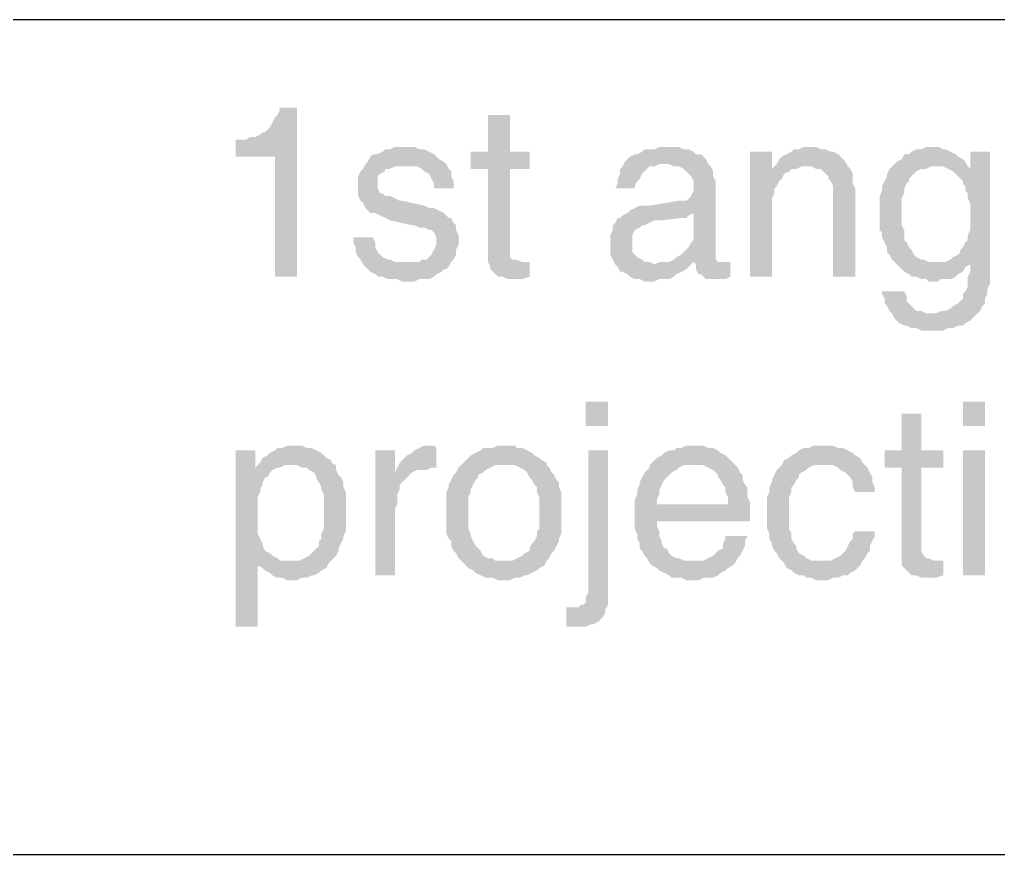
# Model space of a CAD drawing. Header units: millimetres. Extents: x 7018 to 13530, y 4187 to 5692.
# Drawn here: x 9198.11 to 9216.15, y 4971.52 to 4986.91 of the extents above; entities that cross this region are included whole.
import ezdxf

# ---------------------------------------------------------------- set-up
doc = ezdxf.new("R2010")
doc.units = ezdxf.units.MM

msp = doc.modelspace()

# ---------------------------------------------------------------- hatches: boundary and pattern name
at = {"transparency": 33554559}
for points in [[(9203.22, 4985.287), (9202.904, 4985.287), (9202.904, 4985.242), (9202.859, 4985.152), (9202.814, 4985.107), (9202.768, 4985.016), (9202.723, 4984.926), (9202.678, 4984.881), (9202.633, 4984.836), (9202.588, 4984.836), (9202.543, 4984.791), (9202.453, 4984.746), (9202.362, 4984.746), (9202.272, 4984.701), (9202.091, 4984.701), (9202.091, 4984.385), (9202.814, 4984.385), (9202.814, 4982.173), (9203.22, 4982.173)], [(9207.146, 4985.152), (9206.74, 4985.152), (9206.74, 4984.475), (9206.424, 4984.475), (9206.424, 4984.159), (9206.74, 4984.159), (9206.74, 4982.444), (9206.785, 4982.354), (9206.785, 4982.309), (9206.83, 4982.263), (9206.875, 4982.218), (9206.921, 4982.173), (9207.011, 4982.173), (9207.101, 4982.128), (9207.372, 4982.128), (9207.507, 4982.173), (9207.507, 4982.444), (9207.372, 4982.444), (9207.237, 4982.489), (9207.191, 4982.489), (9207.146, 4982.534), (9207.146, 4984.159), (9207.507, 4984.159), (9207.507, 4984.475), (9207.146, 4984.475)], [(9205.206, 4984.565), (9205.025, 4984.565), (9204.935, 4984.52), (9204.845, 4984.52), (9204.799, 4984.475), (9204.709, 4984.43), (9204.619, 4984.43), (9204.574, 4984.385), (9204.529, 4984.294), (9204.483, 4984.249), (9204.438, 4984.159), (9204.393, 4984.114), (9204.348, 4984.024), (9204.348, 4983.662), (9204.393, 4983.572), (9204.438, 4983.527), (9204.483, 4983.437), (9204.529, 4983.392), (9204.574, 4983.347), (9204.664, 4983.347), (9204.754, 4983.301), (9204.845, 4983.256), (9204.935, 4983.211), (9205.341, 4983.121), (9205.386, 4983.121), (9205.476, 4983.076), (9205.567, 4983.076), (9205.657, 4983.031), (9205.702, 4983.031), (9205.747, 4982.986), (9205.792, 4982.895), (9205.792, 4982.76), (9205.747, 4982.67), (9205.702, 4982.579), (9205.657, 4982.534), (9205.612, 4982.489), (9205.522, 4982.489), (9205.476, 4982.444), (9205.251, 4982.444), (9204.438, 4982.399), (9204.483, 4982.354), (9204.529, 4982.309), (9204.574, 4982.263), (9204.664, 4982.218), (9204.709, 4982.173), (9204.799, 4982.173), (9204.89, 4982.128), (9205.07, 4982.128), (9205.16, 4982.083), (9205.386, 4982.083), (9205.476, 4982.128), (9205.657, 4982.128), (9205.747, 4982.173), (9205.792, 4982.218), (9205.883, 4982.263), (9205.928, 4982.309), (9205.973, 4982.309), (9206.018, 4982.354), (9206.063, 4982.444), (9206.108, 4982.489), (9206.153, 4982.579), (9206.153, 4982.67), (9206.199, 4982.76), (9206.199, 4982.85), (9206.199, 4982.94), (9206.153, 4983.031), (9206.153, 4983.121), (9206.108, 4983.166), (9206.063, 4983.256), (9206.018, 4983.256), (9205.973, 4983.301), (9205.928, 4983.347), (9205.837, 4983.392), (9205.747, 4983.437), (9205.657, 4983.437), (9205.567, 4983.482), (9205.16, 4983.572), (9205.115, 4983.572), (9205.025, 4983.617), (9204.935, 4983.662), (9204.845, 4983.662), (9204.799, 4983.708), (9204.754, 4983.708), (9204.709, 4983.798), (9204.709, 4984.024), (9204.754, 4984.069), (9204.845, 4984.114), (9204.845, 4984.159), (9204.935, 4984.159), (9205.025, 4984.204), (9205.206, 4984.204), (9205.973, 4984.249), (9205.928, 4984.294), (9205.837, 4984.339), (9205.792, 4984.385), (9205.747, 4984.43), (9205.657, 4984.475), (9205.567, 4984.52), (9205.476, 4984.52), (9205.386, 4984.565), (9205.296, 4984.565)], [(9210.08, 4984.565), (9209.899, 4984.565), (9209.809, 4984.52), (9209.629, 4984.52), (9209.583, 4984.475), (9209.493, 4984.43), (9209.448, 4984.43), (9209.358, 4984.385), (9209.313, 4984.339), (9209.267, 4984.294), (9209.222, 4984.204), (9209.177, 4984.159), (9209.177, 4984.069), (9209.132, 4983.978), (9209.132, 4983.888), (9209.087, 4983.798), (9209.448, 4983.798), (9209.448, 4983.843), (9209.493, 4983.933), (9209.538, 4983.978), (9209.583, 4984.069), (9209.629, 4984.114), (9209.674, 4984.159), (9209.719, 4984.204), (9209.809, 4984.204), (9209.899, 4984.249), (9210.802, 4984.249), (9210.757, 4984.339), (9210.712, 4984.385), (9210.667, 4984.43), (9210.576, 4984.43), (9210.531, 4984.475), (9210.441, 4984.52), (9210.351, 4984.52), (9210.26, 4984.565), (9210.17, 4984.565)], [(9211.975, 4984.475), (9211.569, 4984.475), (9211.569, 4982.173), (9211.975, 4982.173), (9211.975, 4983.392), (9211.975, 4983.617), (9212.021, 4983.708), (9212.021, 4983.798), (9212.066, 4983.843), (9212.111, 4983.933), (9212.156, 4983.978), (9212.156, 4983.978), (9212.201, 4984.069), (9212.291, 4984.114), (9211.975, 4984.159)], [(9212.698, 4984.565), (9212.562, 4984.565), (9212.472, 4984.52), (9212.382, 4984.52), (9212.336, 4984.475), (9212.246, 4984.43), (9212.156, 4984.385), (9212.111, 4984.339), (9212.066, 4984.249), (9211.975, 4984.159), (9212.291, 4984.114), (9212.336, 4984.159), (9212.427, 4984.159), (9212.517, 4984.204), (9213.375, 4984.204), (9213.329, 4984.294), (9213.284, 4984.339), (9213.239, 4984.385), (9213.194, 4984.43), (9213.104, 4984.475), (9213.059, 4984.475), (9212.968, 4984.52), (9212.878, 4984.52), (9212.788, 4984.565)], [(9214.954, 4984.565), (9214.819, 4984.565), (9214.728, 4984.52), (9214.638, 4984.52), (9214.548, 4984.475), (9214.503, 4984.43), (9214.413, 4984.43), (9214.367, 4984.339), (9214.277, 4984.294), (9214.232, 4984.249), (9214.187, 4984.204), (9215.135, 4984.204), (9215.225, 4984.159), (9215.315, 4984.114), (9215.631, 4984.159), (9215.586, 4984.204), (9215.586, 4984.204), (9215.541, 4984.294), (9215.496, 4984.339), (9215.405, 4984.385), (9215.36, 4984.43), (9215.27, 4984.475), (9215.18, 4984.52), (9215.135, 4984.52), (9215.044, 4984.565)], [(9215.992, 4984.475), (9215.631, 4984.475), (9215.631, 4984.159), (9215.315, 4984.114), (9215.36, 4984.069), (9215.405, 4984.024), (9215.496, 4983.933), (9215.496, 4983.888), (9215.541, 4983.843), (9215.541, 4983.753), (9215.586, 4983.708), (9215.586, 4983.617), (9215.631, 4983.527), (9215.631, 4983.031), (9215.586, 4982.94), (9215.586, 4982.85), (9215.541, 4982.805), (9215.496, 4982.715), (9215.451, 4982.67), (9215.451, 4982.624), (9215.405, 4982.579), (9215.315, 4982.534), (9215.27, 4982.489), (9215.18, 4982.444), (9214.999, 4982.444), (9215.631, 4982.399), (9215.631, 4982.263), (9215.586, 4982.173), (9215.586, 4981.993), (9215.541, 4981.902), (9215.496, 4981.857), (9215.496, 4981.767), (9215.451, 4981.722), (9215.405, 4981.677), (9215.315, 4981.632), (9215.27, 4981.586), (9215.18, 4981.541), (9215.09, 4981.541), (9214.999, 4981.496), (9214.909, 4981.496), (9215.767, 4981.496), (9215.812, 4981.541), (9215.857, 4981.632), (9215.902, 4981.677), (9215.902, 4981.767), (9215.947, 4981.857), (9215.947, 4981.947), (9215.992, 4982.038), (9215.992, 4982.309)], [(9205.973, 4984.249), (9205.206, 4984.204), (9205.431, 4984.204), (9205.522, 4984.159), (9205.567, 4984.114), (9205.567, 4984.114), (9205.657, 4984.069), (9205.702, 4983.978), (9205.747, 4983.888), (9205.747, 4983.798), (9206.108, 4983.798), (9206.108, 4983.933), (9206.063, 4984.024), (9206.063, 4984.114), (9206.018, 4984.159)], [(9210.802, 4984.249), (9209.99, 4984.249), (9210.08, 4984.249), (9210.17, 4984.204), (9210.26, 4984.204), (9210.351, 4984.159), (9210.396, 4984.114), (9210.441, 4984.069), (9210.486, 4984.024), (9210.531, 4983.933), (9210.531, 4983.753), (9210.486, 4983.662), (9210.441, 4983.617), (9210.396, 4983.572), (9210.26, 4983.572), (9209.719, 4983.482), (9209.538, 4983.482), (9209.448, 4983.437), (9209.358, 4983.392), (9209.313, 4983.347), (9210.531, 4983.347), (9210.531, 4982.94), (9210.531, 4982.85), (9210.486, 4982.805), (9210.441, 4982.715), (9210.396, 4982.67), (9210.306, 4982.579), (9210.306, 4982.579), (9210.215, 4982.534), (9210.17, 4982.489), (9210.08, 4982.444), (9209.899, 4982.444), (9209.809, 4982.399), (9209.087, 4982.399), (9209.132, 4982.354), (9209.177, 4982.263), (9209.222, 4982.263), (9209.313, 4982.218), (9209.358, 4982.173), (9209.448, 4982.128), (9209.538, 4982.128), (9209.629, 4982.083), (9209.809, 4982.083), (9209.899, 4982.128), (9210.08, 4982.128), (9210.17, 4982.173), (9210.215, 4982.218), (9210.306, 4982.263), (9210.396, 4982.309), (9210.441, 4982.354), (9210.486, 4982.399), (9210.531, 4982.444), (9210.983, 4982.444), (9210.937, 4982.489), (9210.937, 4983.933), (9210.892, 4984.024), (9210.892, 4984.114), (9210.847, 4984.204)], [(9213.375, 4984.204), (9212.607, 4984.204), (9212.698, 4984.204), (9212.788, 4984.159), (9212.878, 4984.159), (9212.923, 4984.114), (9212.968, 4984.069), (9213.013, 4984.024), (9213.013, 4983.978), (9213.059, 4983.933), (9213.104, 4983.843), (9213.104, 4982.173), (9213.51, 4982.173), (9213.51, 4983.798), (9213.465, 4983.888), (9213.465, 4984.069), (9213.42, 4984.159)], [(9214.187, 4984.204), (9214.142, 4984.159), (9214.097, 4984.069), (9214.097, 4984.024), (9214.052, 4983.933), (9214.006, 4983.843), (9214.006, 4983.753), (9213.961, 4983.662), (9213.961, 4983.031), (9214.006, 4982.986), (9214.006, 4982.895), (9214.052, 4982.805), (9214.097, 4982.715), (9214.097, 4982.624), (9214.142, 4982.579), (9214.187, 4982.489), (9214.232, 4982.444), (9214.277, 4982.399), (9214.367, 4982.309), (9214.413, 4982.263), (9214.503, 4982.218), (9214.548, 4982.173), (9214.638, 4982.173), (9214.728, 4982.128), (9214.819, 4982.128), (9214.864, 4982.083), (9215.044, 4982.083), (9215.09, 4982.128), (9215.27, 4982.128), (9215.36, 4982.173), (9215.405, 4982.218), (9215.496, 4982.263), (9215.541, 4982.354), (9215.631, 4982.399), (9215.631, 4982.399), (9214.999, 4982.444), (9214.864, 4982.444), (9214.774, 4982.489), (9214.728, 4982.489), (9214.638, 4982.534), (9214.593, 4982.579), (9214.548, 4982.67), (9214.503, 4982.715), (9214.458, 4982.805), (9214.413, 4982.85), (9214.413, 4983.031), (9214.367, 4983.121), (9214.367, 4983.617), (9214.413, 4983.708), (9214.413, 4983.798), (9214.458, 4983.888), (9214.503, 4983.933), (9214.503, 4983.978), (9214.548, 4984.024), (9214.593, 4984.069), (9214.638, 4984.114), (9214.728, 4984.159), (9214.819, 4984.159), (9214.909, 4984.204), (9214.999, 4984.204)], [(9209.313, 4983.347), (9209.222, 4983.301), (9209.177, 4983.256), (9209.132, 4983.256), (9209.087, 4983.166), (9209.042, 4983.121), (9209.042, 4983.031), (9208.997, 4982.94), (9208.997, 4982.76), (9208.997, 4982.579), (9209.042, 4982.489), (9209.087, 4982.399), (9209.809, 4982.399), (9209.719, 4982.444), (9209.629, 4982.444), (9209.583, 4982.489), (9209.493, 4982.534), (9209.448, 4982.579), (9209.403, 4982.624), (9209.403, 4982.94), (9209.448, 4983.031), (9209.538, 4983.076), (9209.583, 4983.121), (9209.629, 4983.121), (9209.719, 4983.166), (9209.809, 4983.211), (9209.944, 4983.211), (9210.306, 4983.256), (9210.396, 4983.256), (9210.441, 4983.301), (9210.531, 4983.347)], [(9204.619, 4982.895), (9204.258, 4982.895), (9204.258, 4982.805), (9204.303, 4982.715), (9204.303, 4982.624), (9204.348, 4982.534), (9204.393, 4982.489), (9204.438, 4982.399), (9205.251, 4982.444), (9205.025, 4982.444), (9204.935, 4982.489), (9204.89, 4982.489), (9204.799, 4982.534), (9204.754, 4982.579), (9204.709, 4982.624), (9204.664, 4982.715), (9204.664, 4982.805)], [(9210.983, 4982.444), (9210.531, 4982.444), (9210.576, 4982.399), (9211.073, 4982.444), (9211.028, 4982.444)], [(9211.208, 4982.444), (9211.073, 4982.444), (9210.576, 4982.399), (9210.576, 4982.309), (9210.621, 4982.218), (9210.667, 4982.218), (9210.712, 4982.173), (9210.757, 4982.128), (9211.118, 4982.128), (9211.208, 4982.173)], [(9214.413, 4981.902), (9214.006, 4981.902), (9214.006, 4981.857), (9214.052, 4981.767), (9214.052, 4981.677), (9214.097, 4981.632), (9214.142, 4981.541), (9214.187, 4981.496), (9214.232, 4981.406), (9214.277, 4981.361), (9214.322, 4981.316), (9214.413, 4981.27), (9214.458, 4981.27), (9214.548, 4981.225), (9214.638, 4981.225), (9214.728, 4981.18), (9215.135, 4981.18), (9215.225, 4981.225), (9215.315, 4981.225), (9215.405, 4981.27), (9215.496, 4981.27), (9215.541, 4981.316), (9215.631, 4981.361), (9215.676, 4981.406), (9215.721, 4981.451), (9215.767, 4981.496), (9214.819, 4981.496), (9214.728, 4981.541), (9214.638, 4981.541), (9214.593, 4981.586), (9214.548, 4981.632), (9214.458, 4981.722), (9214.458, 4981.812)], [(9208.952, 4979.42), (9208.952, 4979.871), (9208.545, 4979.871), (9208.545, 4979.42)], [(9215.902, 4979.42), (9215.902, 4979.871), (9215.496, 4979.871), (9215.496, 4979.42)], [(9214.728, 4979.646), (9214.367, 4979.646), (9214.367, 4978.969), (9214.052, 4978.969), (9214.052, 4978.653), (9214.367, 4978.653), (9214.367, 4976.848), (9214.413, 4976.802), (9214.458, 4976.757), (9214.503, 4976.712), (9214.548, 4976.667), (9214.638, 4976.667), (9214.728, 4976.622), (9214.999, 4976.622), (9215.135, 4976.667), (9215.135, 4976.938), (9214.954, 4976.938), (9214.864, 4976.983), (9214.819, 4976.983), (9214.774, 4977.028), (9214.728, 4977.118), (9214.728, 4978.653), (9215.135, 4978.653), (9215.135, 4978.969), (9214.728, 4978.969)], [(9203.13, 4979.059), (9203.039, 4979.059), (9202.949, 4979.014), (9202.859, 4979.014), (9202.814, 4978.969), (9202.723, 4978.924), (9202.678, 4978.878), (9202.588, 4978.833), (9202.543, 4978.743), (9202.498, 4978.698), (9202.453, 4978.653), (9202.904, 4978.653), (9202.994, 4978.698), (9203.084, 4978.698), (9203.852, 4978.743), (9203.852, 4978.788), (9203.761, 4978.833), (9203.716, 4978.878), (9203.671, 4978.924), (9203.581, 4978.969), (9203.491, 4979.014), (9203.4, 4979.014), (9203.31, 4979.059), (9203.22, 4979.059)], [(9205.657, 4979.059), (9205.567, 4979.059), (9205.476, 4979.014), (9205.386, 4978.969), (9205.341, 4978.924), (9205.251, 4978.878), (9205.206, 4978.833), (9205.115, 4978.743), (9205.115, 4978.743), (9205.07, 4978.653), (9205.792, 4978.653), (9205.792, 4979.014), (9205.747, 4979.059)], [(9207.011, 4979.059), (9206.921, 4979.059), (9206.83, 4979.014), (9206.65, 4979.014), (9206.605, 4978.969), (9206.514, 4978.924), (9206.424, 4978.878), (9206.379, 4978.833), (9206.334, 4978.788), (9206.244, 4978.698), (9206.244, 4978.698), (9206.199, 4978.653), (9206.153, 4978.563), (9206.108, 4978.517), (9206.063, 4978.427), (9206.018, 4978.337), (9206.018, 4978.292), (9205.973, 4978.201), (9205.973, 4977.434), (9206.018, 4977.344), (9206.063, 4977.299), (9206.063, 4977.209), (9206.108, 4977.118), (9206.153, 4977.073), (9206.199, 4976.983), (9206.244, 4976.938), (9207.011, 4976.938), (9206.875, 4976.938), (9206.83, 4976.983), (9206.74, 4976.983), (9206.65, 4977.028), (9206.605, 4977.118), (9206.56, 4977.163), (9206.514, 4977.209), (9206.469, 4977.299), (9206.424, 4977.389), (9206.424, 4977.434), (9206.379, 4977.525), (9206.379, 4978.111), (9206.424, 4978.201), (9206.424, 4978.247), (9206.469, 4978.337), (9206.514, 4978.427), (9206.56, 4978.472), (9206.56, 4978.517), (9206.65, 4978.563), (9206.695, 4978.608), (9206.785, 4978.653), (9206.875, 4978.698), (9207.011, 4978.698), (9207.823, 4978.743), (9207.733, 4978.788), (9207.688, 4978.833), (9207.598, 4978.878), (9207.552, 4978.924), (9207.462, 4978.969), (9207.372, 4979.014), (9207.282, 4979.014), (9207.237, 4979.059), (9207.146, 4979.059)], [(9210.531, 4979.059), (9210.396, 4979.059), (9210.306, 4979.014), (9210.215, 4979.014), (9210.17, 4978.969), (9210.08, 4978.969), (9209.99, 4978.924), (9209.944, 4978.878), (9209.854, 4978.833), (9209.809, 4978.788), (9209.719, 4978.698), (9210.712, 4978.698), (9210.802, 4978.653), (9210.892, 4978.608), (9210.937, 4978.563), (9210.983, 4978.517), (9210.983, 4978.472), (9211.028, 4978.427), (9211.073, 4978.337), (9211.118, 4978.292), (9211.118, 4978.201), (9211.163, 4978.111), (9211.163, 4977.976), (9209.448, 4977.976), (9209.448, 4977.525), (9209.493, 4977.434), (9209.493, 4977.344), (9209.538, 4977.254), (9209.538, 4977.163), (9209.583, 4977.118), (9209.629, 4977.028), (9209.674, 4976.983), (9209.719, 4976.893), (9210.531, 4976.938), (9210.351, 4976.938), (9210.26, 4976.983), (9210.215, 4976.983), (9210.125, 4977.028), (9210.08, 4977.073), (9210.035, 4977.163), (9209.99, 4977.163), (9209.944, 4977.254), (9209.944, 4977.299), (9209.899, 4977.389), (9209.899, 4977.479), (9209.854, 4977.57), (9209.854, 4977.66), (9211.569, 4977.66), (9211.569, 4978.021), (9211.524, 4978.111), (9211.524, 4978.292), (9211.479, 4978.337), (9211.434, 4978.427), (9211.434, 4978.517), (9211.389, 4978.563), (9211.344, 4978.653), (9211.298, 4978.698), (9211.253, 4978.743), (9211.163, 4978.833), (9211.118, 4978.878), (9211.028, 4978.924), (9210.983, 4978.969), (9210.892, 4979.014), (9210.802, 4979.014), (9210.712, 4979.059), (9210.621, 4979.059)], [(9212.923, 4979.059), (9212.743, 4979.059), (9212.652, 4979.014), (9212.562, 4979.014), (9212.472, 4978.969), (9212.427, 4978.924), (9212.336, 4978.878), (9212.291, 4978.833), (9212.201, 4978.788), (9212.156, 4978.698), (9213.104, 4978.698), (9213.194, 4978.653), (9213.239, 4978.608), (9213.329, 4978.563), (9213.375, 4978.517), (9213.42, 4978.472), (9213.465, 4978.382), (9213.465, 4978.292), (9213.51, 4978.201), (9213.871, 4978.201), (9213.871, 4978.292), (9213.826, 4978.382), (9213.826, 4978.472), (9213.781, 4978.563), (9213.736, 4978.653), (9213.69, 4978.698), (9213.645, 4978.743), (9213.6, 4978.833), (9213.6, 4978.833), (9213.51, 4978.878), (9213.465, 4978.924), (9213.375, 4978.969), (9213.284, 4979.014), (9213.194, 4979.014), (9213.104, 4979.059), (9213.013, 4979.059)], [(9202.453, 4978.969), (9202.091, 4978.969), (9202.091, 4975.719), (9202.498, 4975.719), (9202.498, 4976.893), (9203.084, 4976.938), (9202.904, 4976.938), (9202.859, 4976.983), (9202.768, 4977.028), (9202.723, 4977.073), (9202.633, 4977.118), (9202.588, 4977.209), (9202.588, 4977.254), (9202.543, 4977.344), (9202.498, 4977.434), (9202.498, 4978.111), (9202.543, 4978.201), (9202.543, 4978.247), (9202.588, 4978.337), (9202.588, 4978.382), (9202.633, 4978.472), (9202.678, 4978.472), (9202.723, 4978.563), (9202.768, 4978.608), (9202.859, 4978.653), (9202.453, 4978.653)], [(9205.025, 4978.969), (9204.664, 4978.969), (9204.664, 4976.667), (9205.025, 4976.667), (9205.025, 4977.886), (9205.07, 4977.976), (9205.07, 4978.156), (9205.115, 4978.247), (9205.115, 4978.337), (9205.16, 4978.382), (9205.206, 4978.427), (9205.251, 4978.472), (9205.296, 4978.517), (9205.341, 4978.563), (9205.025, 4978.563)], [(9208.952, 4978.969), (9208.591, 4978.969), (9208.591, 4976.351), (9208.545, 4976.261), (9208.545, 4976.171), (9208.5, 4976.125), (9208.455, 4976.125), (9208.41, 4976.08), (9208.184, 4976.08), (9208.184, 4975.719), (9208.545, 4975.719), (9208.636, 4975.764), (9208.681, 4975.764), (9208.771, 4975.809), (9208.816, 4975.855), (9208.861, 4975.9), (9208.906, 4975.99), (9208.906, 4976.035), (9208.952, 4976.125), (9208.952, 4976.351)], [(9215.902, 4976.667), (9215.902, 4978.969), (9215.496, 4978.969), (9215.496, 4976.667)], [(9203.852, 4978.743), (9203.084, 4978.698), (9203.22, 4978.698), (9203.31, 4978.653), (9203.4, 4978.653), (9203.445, 4978.608), (9203.536, 4978.563), (9203.581, 4978.472), (9203.581, 4978.427), (9203.626, 4978.382), (9203.671, 4978.292), (9203.671, 4978.247), (9203.716, 4978.156), (9203.716, 4977.84), (9203.716, 4977.525), (9203.671, 4977.434), (9203.671, 4977.344), (9203.626, 4977.299), (9203.626, 4977.209), (9203.581, 4977.163), (9203.536, 4977.118), (9203.491, 4977.073), (9203.445, 4977.028), (9203.355, 4976.983), (9203.265, 4976.938), (9203.084, 4976.938), (9202.498, 4976.893), (9202.498, 4976.848), (9202.588, 4976.802), (9202.633, 4976.757), (9202.723, 4976.712), (9202.768, 4976.667), (9202.859, 4976.622), (9202.949, 4976.622), (9203.039, 4976.577), (9203.22, 4976.577), (9203.31, 4976.622), (9203.4, 4976.622), (9203.491, 4976.667), (9203.536, 4976.667), (9203.626, 4976.712), (9203.671, 4976.757), (9203.761, 4976.802), (9203.807, 4976.893), (9203.852, 4976.938), (9203.897, 4976.983), (9203.942, 4977.028), (9203.987, 4977.118), (9203.987, 4977.163), (9204.032, 4977.254), (9204.077, 4977.344), (9204.077, 4977.389), (9204.122, 4977.479), (9204.122, 4978.201), (9204.077, 4978.292), (9204.077, 4978.382), (9204.032, 4978.472), (9203.987, 4978.517), (9203.942, 4978.608), (9203.942, 4978.698)], [(9207.823, 4978.743), (9207.011, 4978.698), (9207.237, 4978.698), (9207.327, 4978.653), (9207.417, 4978.608), (9207.462, 4978.563), (9207.507, 4978.472), (9207.552, 4978.427), (9207.598, 4978.337), (9207.643, 4978.292), (9207.643, 4978.201), (9207.688, 4978.111), (9207.688, 4977.525), (9207.643, 4977.479), (9207.643, 4977.389), (9207.598, 4977.299), (9207.552, 4977.254), (9207.507, 4977.163), (9207.507, 4977.118), (9207.417, 4977.073), (9207.372, 4977.028), (9207.282, 4976.983), (9207.191, 4976.938), (9206.244, 4976.938), (9206.334, 4976.848), (9206.379, 4976.802), (9206.469, 4976.757), (9206.514, 4976.712), (9206.605, 4976.667), (9206.695, 4976.622), (9206.83, 4976.622), (9206.921, 4976.577), (9207.146, 4976.577), (9207.237, 4976.622), (9207.327, 4976.622), (9207.417, 4976.667), (9207.462, 4976.667), (9207.552, 4976.712), (9207.643, 4976.757), (9207.688, 4976.802), (9207.778, 4976.848), (9207.823, 4976.938), (9207.823, 4976.938), (9207.868, 4976.983), (9207.914, 4977.073), (9207.959, 4977.118), (9208.004, 4977.209), (9208.049, 4977.299), (9208.049, 4977.344), (9208.094, 4977.434), (9208.094, 4977.84), (9208.094, 4978.201), (9208.049, 4978.292), (9208.049, 4978.382), (9208.004, 4978.427), (9207.959, 4978.517), (9207.914, 4978.563), (9207.868, 4978.653), (9207.823, 4978.698)], [(9209.719, 4978.698), (9209.719, 4978.653), (9209.674, 4978.608), (9209.629, 4978.563), (9209.583, 4978.472), (9209.538, 4978.382), (9209.538, 4978.337), (9209.493, 4978.247), (9209.493, 4978.156), (9209.448, 4978.066), (9209.448, 4977.976), (9209.854, 4977.976), (9209.854, 4978.066), (9209.899, 4978.156), (9209.899, 4978.247), (9209.944, 4978.337), (9209.99, 4978.427), (9210.035, 4978.472), (9210.08, 4978.517), (9210.125, 4978.563), (9210.215, 4978.608), (9210.26, 4978.653), (9210.351, 4978.698), (9210.531, 4978.698)], [(9212.156, 4978.698), (9212.111, 4978.653), (9212.066, 4978.608), (9212.021, 4978.517), (9211.975, 4978.427), (9211.975, 4978.382), (9211.93, 4978.292), (9211.93, 4978.201), (9211.885, 4978.111), (9211.885, 4977.525), (9211.93, 4977.434), (9211.93, 4977.344), (9211.975, 4977.254), (9211.975, 4977.209), (9212.021, 4977.118), (9212.066, 4977.073), (9212.111, 4976.983), (9212.156, 4976.938), (9212.923, 4976.938), (9212.698, 4976.938), (9212.607, 4976.983), (9212.562, 4977.028), (9212.472, 4977.073), (9212.427, 4977.163), (9212.427, 4977.209), (9212.382, 4977.254), (9212.336, 4977.344), (9212.336, 4977.434), (9212.291, 4977.525), (9212.291, 4978.111), (9212.336, 4978.201), (9212.336, 4978.292), (9212.382, 4978.337), (9212.427, 4978.427), (9212.472, 4978.472), (9212.472, 4978.517), (9212.517, 4978.563), (9212.607, 4978.608), (9212.652, 4978.653), (9212.743, 4978.698), (9212.923, 4978.698)], [(9205.07, 4978.653), (9205.025, 4978.563), (9205.341, 4978.563), (9205.431, 4978.608), (9205.612, 4978.608), (9205.702, 4978.653)], [(9213.871, 4977.479), (9213.51, 4977.479), (9213.465, 4977.434), (9213.465, 4977.344), (9213.42, 4977.299), (9213.375, 4977.209), (9213.329, 4977.118), (9213.284, 4977.073), (9213.239, 4977.028), (9213.149, 4976.983), (9213.059, 4976.938), (9212.156, 4976.938), (9212.201, 4976.893), (9212.246, 4976.802), (9212.336, 4976.757), (9212.382, 4976.712), (9212.472, 4976.667), (9212.562, 4976.667), (9212.607, 4976.622), (9212.698, 4976.622), (9212.788, 4976.577), (9213.013, 4976.577), (9213.104, 4976.622), (9213.194, 4976.622), (9213.284, 4976.667), (9213.375, 4976.667), (9213.42, 4976.712), (9213.51, 4976.757), (9213.555, 4976.802), (9213.6, 4976.848), (9213.645, 4976.938), (9213.69, 4976.983), (9213.736, 4977.073), (9213.781, 4977.118), (9213.781, 4977.209), (9213.826, 4977.299), (9213.871, 4977.389)], [(9211.524, 4977.389), (9211.118, 4977.389), (9211.118, 4977.344), (9211.073, 4977.254), (9211.073, 4977.163), (9210.983, 4977.118), (9210.937, 4977.073), (9210.892, 4977.028), (9210.802, 4976.983), (9210.712, 4976.938), (9210.531, 4976.938), (9209.719, 4976.893), (9209.719, 4976.893), (9209.764, 4976.848), (9209.854, 4976.802), (9209.899, 4976.757), (9209.99, 4976.712), (9210.08, 4976.667), (9210.125, 4976.622), (9210.306, 4976.622), (9210.396, 4976.577), (9210.621, 4976.577), (9210.712, 4976.622), (9210.892, 4976.622), (9210.983, 4976.667), (9211.028, 4976.712), (9211.118, 4976.757), (9211.163, 4976.802), (9211.253, 4976.848), (9211.298, 4976.893), (9211.344, 4976.983), (9211.389, 4977.028), (9211.434, 4977.118), (9211.479, 4977.209), (9211.479, 4977.299)]]:
    msp.add_hatch(color=256, dxfattribs=at).paths.add_polyline_path(points)

# ---------------------------------------------------------------- linework, layer by layer
for points in [[(8901.493, 4986.912), (9297.931, 4986.912)], [(8901.493, 4971.522), (9250.563, 4971.522)]]:
    msp.add_lwpolyline(points)

doc.saveas('drawing.dxf')
